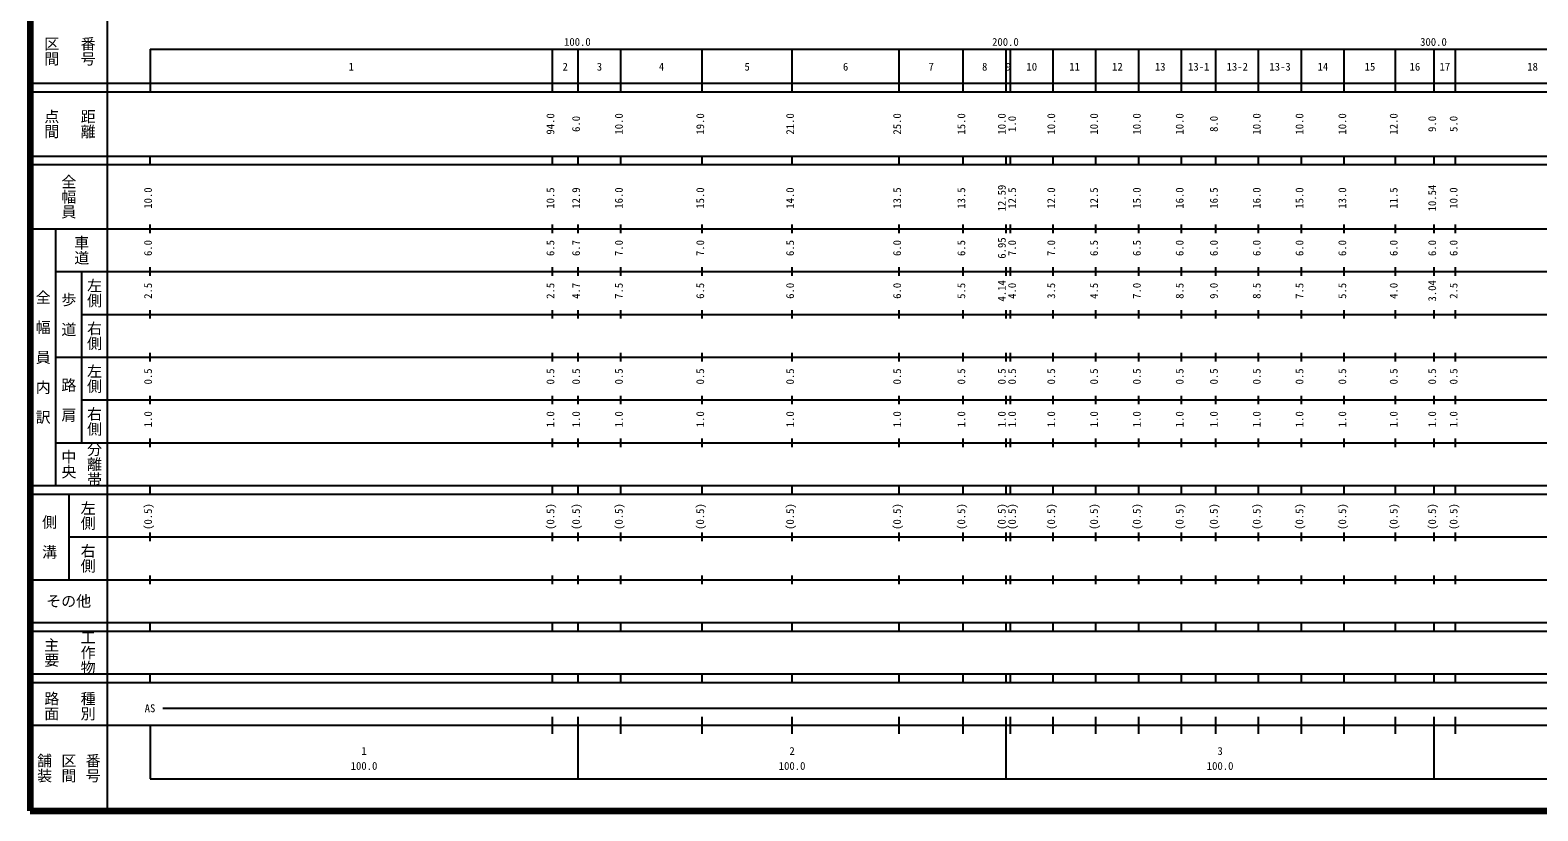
# Model space of a CAD drawing. Units: millimetres on the paper, enlarged 1000 times. Extents: x 40000 to 680000, y 20000 to 380000.
# Drawn here: x 40000 to 392226, y 20000 to 202409 of the extents above; entities that cross this region are included whole.
import ezdxf
from ezdxf.enums import TextEntityAlignment as Align

# ---------------------------------------------------------------- set-up
doc = ezdxf.new("R2010")
doc.units = ezdxf.units.MM
doc.header["$LTSCALE"] = 1000
doc.layers.add('M-TTL', color=2, linetype='Continuous', lineweight=140)
doc.layers.add('M-TTL-BAND', color=7, linetype='Continuous', lineweight=25)
doc.styles.add('@ＭＳ ゴシック', font='')
doc.styles.add('ＭＳ ゴシック', font='')
doc.styles.get('@ＭＳ ゴシック').set_extended_font_data('@MS Gothic')
doc.styles.get('ＭＳ ゴシック').set_extended_font_data('MS Gothic')

msp = doc.modelspace()

# ---------------------------------------------------------------- linework, layer by layer
at = {"layer": 'M-TTL'}
for p, q in [((40000, 380000), (40000, 20000)), ((40000, 20000), (680000, 20000))]:
    msp.add_line(p, q, dxfattribs=at)
at = {"layer": 'M-TTL-BAND'}
for p, q in [((58000, 370000), (58000, 20000)), ((68000, 198000), (579000, 198000)), ((68000, 198000), (68000, 188000)), ((162000, 188000), (162000, 198000)), ((168000, 188000), (168000, 198000)), ((178000, 188000), (178000, 198000)), ((197000, 188000), (197000, 198000)), ((218000, 188000), (218000, 198000)), ((243000, 188000), (243000, 198000)), ((258000, 188000), (258000, 198000)), ((268000, 188000), (268000, 198000)), ((269000, 188000), (269000, 198000)), ((279000, 188000), (279000, 198000)), ((289000, 188000), (289000, 198000)), ((299000, 188000), (299000, 198000)), ((309000, 188000), (309000, 198000)), ((317000, 188000), (317000, 198000)), ((327000, 188000), (327000, 198000)), ((337000, 188000), (337000, 198000)), ((347000, 188000), (347000, 198000)), ((359000, 188000), (359000, 198000)), ((368000, 188000), (368000, 198000)), ((373000, 188000), (373000, 198000)), ((40000, 190000), (579000, 190000)), ((40000, 188000), (579000, 188000)), ((40000, 173000), (579000, 173000)), ((68000, 171000), (68000, 173000)), ((162000, 171000), (162000, 173000)), ((168000, 171000), (168000, 173000)), ((178000, 171000), (178000, 173000)), ((197000, 171000), (197000, 173000)), ((218000, 171000), (218000, 173000)), ((243000, 171000), (243000, 173000)), ((258000, 171000), (258000, 173000)), ((268000, 171000), (268000, 173000)), ((269000, 171000), (269000, 173000)), ((279000, 171000), (279000, 173000)), ((289000, 171000), (289000, 173000)), ((299000, 171000), (299000, 173000)), ((309000, 171000), (309000, 173000)), ((317000, 171000), (317000, 173000)), ((327000, 171000), (327000, 173000)), ((337000, 171000), (337000, 173000)), ((347000, 171000), (347000, 173000)), ((359000, 171000), (359000, 173000)), ((368000, 171000), (368000, 173000)), ((373000, 171000), (373000, 173000)), ((40000, 171000), (579000, 171000)), ((40000, 156000), (579000, 156000)), ((46000, 96000), (46000, 156000)), ((68000, 155000), (68000, 157000)), ((162000, 155000), (162000, 157000)), ((168000, 155000), (168000, 157000)), ((178000, 155000), (178000, 157000)), ((197000, 155000), (197000, 157000)), ((218000, 155000), (218000, 157000)), ((243000, 155000), (243000, 157000)), ((258000, 155000), (258000, 157000)), ((268000, 155000), (268000, 157000)), ((269000, 155000), (269000, 157000)), ((279000, 155000), (279000, 157000)), ((289000, 155000), (289000, 157000)), ((299000, 155000), (299000, 157000)), ((309000, 155000), (309000, 157000)), ((317000, 155000), (317000, 157000)), ((327000, 155000), (327000, 157000)), ((337000, 155000), (337000, 157000)), ((347000, 155000), (347000, 157000)), ((359000, 155000), (359000, 157000)), ((368000, 155000), (368000, 157000)), ((373000, 155000), (373000, 157000)), ((46000, 146000), (579000, 146000)), ((52000, 146000), (52000, 106000)), ((68000, 145000), (68000, 147000)), ((162000, 145000), (162000, 147000)), ((168000, 145000), (168000, 147000)), ((178000, 145000), (178000, 147000)), ((197000, 145000), (197000, 147000)), ((218000, 145000), (218000, 147000)), ((243000, 145000), (243000, 147000)), ((258000, 145000), (258000, 147000)), ((268000, 145000), (268000, 147000)), ((269000, 145000), (269000, 147000)), ((279000, 145000), (279000, 147000)), ((289000, 145000), (289000, 147000)), ((299000, 145000), (299000, 147000)), ((309000, 145000), (309000, 147000)), ((317000, 145000), (317000, 147000)), ((327000, 145000), (327000, 147000)), ((337000, 145000), (337000, 147000)), ((347000, 145000), (347000, 147000)), ((359000, 145000), (359000, 147000)), ((368000, 145000), (368000, 147000)), ((373000, 145000), (373000, 147000)), ((52000, 136000), (579000, 136000)), ((68000, 135000), (68000, 137000)), ((162000, 135000), (162000, 137000)), ((168000, 135000), (168000, 137000)), ((178000, 135000), (178000, 137000)), ((197000, 135000), (197000, 137000)), ((218000, 135000), (218000, 137000)), ((243000, 135000), (243000, 137000)), ((258000, 135000), (258000, 137000)), ((268000, 135000), (268000, 137000)), ((269000, 135000), (269000, 137000)), ((279000, 135000), (279000, 137000)), ((289000, 135000), (289000, 137000)), ((299000, 135000), (299000, 137000)), ((309000, 135000), (309000, 137000)), ((317000, 135000), (317000, 137000)), ((327000, 135000), (327000, 137000)), ((337000, 135000), (337000, 137000)), ((347000, 135000), (347000, 137000)), ((359000, 135000), (359000, 137000)), ((368000, 135000), (368000, 137000)), ((373000, 135000), (373000, 137000)), ((68000, 125000), (68000, 127000)), ((162000, 125000), (162000, 127000)), ((168000, 125000), (168000, 127000)), ((178000, 125000), (178000, 127000)), ((197000, 125000), (197000, 127000)), ((218000, 125000), (218000, 127000)), ((243000, 125000), (243000, 127000)), ((258000, 125000), (258000, 127000)), ((268000, 125000), (268000, 127000)), ((269000, 125000), (269000, 127000)), ((279000, 125000), (279000, 127000)), ((289000, 125000), (289000, 127000)), ((299000, 125000), (299000, 127000)), ((309000, 125000), (309000, 127000)), ((317000, 125000), (317000, 127000)), ((327000, 125000), (327000, 127000)), ((337000, 125000), (337000, 127000)), ((347000, 125000), (347000, 127000)), ((359000, 125000), (359000, 127000)), ((368000, 125000), (368000, 127000)), ((373000, 125000), (373000, 127000)), ((46000, 126000), (579000, 126000)), ((68000, 115000), (68000, 117000)), ((162000, 115000), (162000, 117000)), ((168000, 115000), (168000, 117000)), ((178000, 115000), (178000, 117000)), ((197000, 115000), (197000, 117000)), ((218000, 115000), (218000, 117000)), ((243000, 115000), (243000, 117000)), ((258000, 115000), (258000, 117000)), ((268000, 115000), (268000, 117000)), ((269000, 115000), (269000, 117000)), ((279000, 115000), (279000, 117000)), ((289000, 115000), (289000, 117000)), ((299000, 115000), (299000, 117000)), ((309000, 115000), (309000, 117000)), ((317000, 115000), (317000, 117000)), ((327000, 115000), (327000, 117000)), ((337000, 115000), (337000, 117000)), ((347000, 115000), (347000, 117000)), ((359000, 115000), (359000, 117000)), ((368000, 115000), (368000, 117000)), ((373000, 115000), (373000, 117000)), ((52000, 116000), (579000, 116000)), ((46000, 106000), (579000, 106000)), ((68000, 105000), (68000, 107000)), ((162000, 105000), (162000, 107000)), ((168000, 105000), (168000, 107000)), ((178000, 105000), (178000, 107000)), ((197000, 105000), (197000, 107000)), ((218000, 105000), (218000, 107000)), ((243000, 105000), (243000, 107000)), ((258000, 105000), (258000, 107000)), ((268000, 105000), (268000, 107000)), ((269000, 105000), (269000, 107000)), ((279000, 105000), (279000, 107000)), ((289000, 105000), (289000, 107000)), ((299000, 105000), (299000, 107000)), ((309000, 105000), (309000, 107000)), ((317000, 105000), (317000, 107000)), ((327000, 105000), (327000, 107000)), ((337000, 105000), (337000, 107000)), ((347000, 105000), (347000, 107000)), ((359000, 105000), (359000, 107000)), ((368000, 105000), (368000, 107000)), ((373000, 105000), (373000, 107000)), ((40000, 96000), (579000, 96000)), ((68000, 94000), (68000, 96000)), ((162000, 94000), (162000, 96000)), ((168000, 94000), (168000, 96000)), ((178000, 94000), (178000, 96000)), ((197000, 94000), (197000, 96000)), ((218000, 94000), (218000, 96000)), ((243000, 94000), (243000, 96000)), ((258000, 94000), (258000, 96000)), ((268000, 94000), (268000, 96000)), ((269000, 94000), (269000, 96000)), ((279000, 94000), (279000, 96000)), ((289000, 94000), (289000, 96000)), ((299000, 94000), (299000, 96000)), ((309000, 94000), (309000, 96000)), ((317000, 94000), (317000, 96000)), ((327000, 94000), (327000, 96000)), ((337000, 94000), (337000, 96000)), ((347000, 94000), (347000, 96000)), ((359000, 94000), (359000, 96000)), ((368000, 94000), (368000, 96000)), ((373000, 94000), (373000, 96000)), ((40000, 94000), (579000, 94000)), ((49000, 94000), (49000, 74000)), ((68000, 83000), (68000, 85000)), ((162000, 83000), (162000, 85000)), ((168000, 83000), (168000, 85000)), ((178000, 83000), (178000, 85000)), ((197000, 83000), (197000, 85000)), ((218000, 83000), (218000, 85000)), ((243000, 83000), (243000, 85000)), ((258000, 83000), (258000, 85000)), ((268000, 83000), (268000, 85000)), ((269000, 83000), (269000, 85000)), ((279000, 83000), (279000, 85000)), ((289000, 83000), (289000, 85000)), ((299000, 83000), (299000, 85000)), ((309000, 83000), (309000, 85000)), ((317000, 83000), (317000, 85000)), ((327000, 83000), (327000, 85000)), ((337000, 83000), (337000, 85000)), ((347000, 83000), (347000, 85000)), ((359000, 83000), (359000, 85000)), ((368000, 83000), (368000, 85000)), ((373000, 83000), (373000, 85000)), ((49000, 84000), (579000, 84000)), ((40000, 74000), (579000, 74000)), ((68000, 73000), (68000, 75000)), ((162000, 73000), (162000, 75000)), ((168000, 73000), (168000, 75000)), ((178000, 73000), (178000, 75000)), ((197000, 73000), (197000, 75000)), ((218000, 73000), (218000, 75000)), ((243000, 73000), (243000, 75000)), ((258000, 73000), (258000, 75000)), ((268000, 73000), (268000, 75000)), ((269000, 73000), (269000, 75000)), ((279000, 73000), (279000, 75000)), ((289000, 73000), (289000, 75000)), ((299000, 73000), (299000, 75000)), ((309000, 73000), (309000, 75000)), ((317000, 73000), (317000, 75000)), ((327000, 73000), (327000, 75000)), ((337000, 73000), (337000, 75000)), ((347000, 73000), (347000, 75000)), ((359000, 73000), (359000, 75000)), ((368000, 73000), (368000, 75000)), ((373000, 73000), (373000, 75000)), ((40000, 64000), (579000, 64000)), ((68000, 62000), (68000, 64000)), ((162000, 62000), (162000, 64000)), ((168000, 62000), (168000, 64000)), ((178000, 62000), (178000, 64000)), ((197000, 62000), (197000, 64000)), ((218000, 62000), (218000, 64000)), ((243000, 62000), (243000, 64000)), ((258000, 62000), (258000, 64000)), ((268000, 62000), (268000, 64000)), ((269000, 62000), (269000, 64000)), ((279000, 62000), (279000, 64000)), ((289000, 62000), (289000, 64000)), ((299000, 62000), (299000, 64000)), ((309000, 62000), (309000, 64000)), ((317000, 62000), (317000, 64000)), ((327000, 62000), (327000, 64000)), ((337000, 62000), (337000, 64000)), ((347000, 62000), (347000, 64000)), ((359000, 62000), (359000, 64000)), ((368000, 62000), (368000, 64000)), ((373000, 62000), (373000, 64000)), ((40000, 62000), (579000, 62000)), ((40000, 52000), (579000, 52000)), ((40000, 50000), (579000, 50000)), ((68000, 50000), (68000, 52000)), ((162000, 50000), (162000, 52000)), ((168000, 50000), (168000, 52000)), ((178000, 50000), (178000, 52000)), ((197000, 50000), (197000, 52000)), ((218000, 50000), (218000, 52000)), ((243000, 50000), (243000, 52000)), ((258000, 50000), (258000, 52000)), ((268000, 50000), (268000, 52000)), ((269000, 50000), (269000, 52000)), ((279000, 50000), (279000, 52000)), ((289000, 50000), (289000, 52000)), ((299000, 50000), (299000, 52000)), ((309000, 50000), (309000, 52000)), ((317000, 50000), (317000, 52000)), ((327000, 50000), (327000, 52000)), ((337000, 50000), (337000, 52000)), ((347000, 50000), (347000, 52000)), ((359000, 50000), (359000, 52000)), ((368000, 50000), (368000, 52000)), ((373000, 50000), (373000, 52000)), ((71000, 44000), (565000, 44000)), ((40000, 40000), (579000, 40000)), ((68000, 40000), (68000, 27500)), ((162000, 38000), (162000, 42000)), ((168000, 27500), (168000, 42000)), ((178000, 38000), (178000, 42000)), ((197000, 38000), (197000, 42000)), ((218000, 38000), (218000, 42000)), ((243000, 38000), (243000, 42000)), ((258000, 38000), (258000, 42000)), ((268000, 27500), (268000, 42000)), ((269000, 38000), (269000, 42000)), ((279000, 38000), (279000, 42000)), ((289000, 38000), (289000, 42000)), ((299000, 38000), (299000, 42000)), ((309000, 38000), (309000, 42000)), ((317000, 38000), (317000, 42000)), ((327000, 38000), (327000, 42000)), ((337000, 38000), (337000, 42000)), ((347000, 38000), (347000, 42000)), ((359000, 38000), (359000, 42000)), ((368000, 27500), (368000, 42000)), ((373000, 38000), (373000, 42000)), ((68000, 27500), (579000, 27500))]:
    msp.add_line(p, q, dxfattribs=at)

# ---------------------------------------------------------------- texts
at = {"layer": 'M-TTL-BAND', "style": '@ＭＳ ゴシック'}
for s, p in [('番号', (53500, 197500)), ('区間', (45000, 197500)), ('点間', (45000, 180500)), ('距離', (53500, 180500)), ('全幅員', (49000, 163500)), ('車道', (52000, 151000)), ('全\u3000幅\u3000員\u3000内\u3000訳', (43000, 126000)), ('歩\u3000道', (49000, 136000)), ('左側', (55000, 141000)), ('右側', (55000, 131000)), ('左側', (55000, 121000)), ('路\u3000肩', (49000, 116000)), ('右側', (55000, 111000)), ('分離帯', (55000, 101000)), ('中央', (49000, 101000)), ('左側', (53500, 89000)), ('側\u3000溝', (44500, 84000)), ('右側', (53500, 79000)), ('主要', (45000, 57000)), ('工作物', (53500, 57000)), ('路面', (45000, 44500)), ('種別', (53500, 44500)), ('舗装', (43333, 30000)), ('区間', (49000, 30000)), ('番号', (54667, 30000))]:
    msp.add_text(s, height=2566, rotation=270, dxfattribs=at).set_placement(p, align=Align.MIDDLE_CENTER)
at = {"layer": 'M-TTL-BAND', "style": 'ＭＳ ゴシック'}
for s, p in [('100.0', (167844, 198195)), ('200.0', (267844, 198195)), ('300.0', (367844, 198195)), ('1', (115000, 192405)), ('2', (165000, 192405)), ('3', (173000, 192405)), ('4', (187500, 192405)), ('5', (207500, 192405)), ('6', (230500, 192405)), ('7', (250500, 192405)), ('8', (263000, 192405)), ('9', (268500, 192405)), ('10', (274000, 192405)), ('11', (284000, 192405)), ('12', (294000, 192405)), ('13', (304000, 192405)), ('13-1', (313000, 192405)), ('13-2', (322000, 192405)), ('13-3', (332000, 192405)), ('14', (342000, 192405)), ('15', (353000, 192405)), ('16', (363500, 192405)), ('17', (370500, 192405)), ('18', (391000, 192405)), ('AS', (68000, 42500)), ('1', (118000, 32523)), ('2', (218000, 32523)), ('3', (318000, 32523)), ('100.0', (118000, 29033)), ('100.0', (218000, 29033)), ('100.0', (318000, 29033))]:
    msp.add_text(s, height=1833, dxfattribs=at).set_placement(p, align=Align.BOTTOM_CENTER)
for s, p in [('94.0', (163000, 180500)), ('6.0', (169000, 180500)), ('10.0', (179000, 180500)), ('19.0', (198000, 180500)), ('21.0', (219000, 180500)), ('25.0', (244000, 180500)), ('15.0', (259000, 180500)), ('10.0', (268460, 180500)), ('1.0', (270861, 180500)), ('10.0', (280000, 180500)), ('10.0', (290000, 180500)), ('10.0', (300000, 180500)), ('10.0', (310000, 180500)), ('8.0', (318000, 180500)), ('10.0', (328000, 180500)), ('10.0', (338000, 180500)), ('10.0', (348000, 180500)), ('12.0', (360000, 180500)), ('9.0', (369000, 180500)), ('5.0', (374000, 180500)), ('12.59', (268460, 163174)), ('10.54', (369000, 163174)), ('10.0', (69000, 163174)), ('10.5', (163000, 163174)), ('12.9', (169000, 163174)), ('16.0', (179000, 163174)), ('15.0', (198000, 163174)), ('14.0', (219000, 163174)), ('13.5', (244000, 163174)), ('13.5', (259000, 163174)), ('12.5', (270861, 163174)), ('12.0', (280000, 163174)), ('12.5', (290000, 163174)), ('15.0', (300000, 163174)), ('16.0', (310000, 163174)), ('16.5', (318000, 163174)), ('16.0', (328000, 163174)), ('15.0', (338000, 163174)), ('13.0', (348000, 163174)), ('11.5', (360000, 163174)), ('10.0', (374000, 163174)), ('6.0', (69000, 151500)), ('6.5', (163000, 151500)), ('6.7', (169000, 151500)), ('7.0', (179000, 151500)), ('7.0', (198000, 151500)), ('6.5', (219000, 151500)), ('6.0', (244000, 151500)), ('6.5', (259000, 151500)), ('6.95', (268460, 151500)), ('7.0', (270861, 151500)), ('7.0', (280000, 151500)), ('6.5', (290000, 151500)), ('6.5', (300000, 151500)), ('6.0', (310000, 151500)), ('6.0', (318000, 151500)), ('6.0', (328000, 151500)), ('6.0', (338000, 151500)), ('6.0', (348000, 151500)), ('6.0', (360000, 151500)), ('6.0', (369000, 151500)), ('6.0', (374000, 151500)), ('2.5', (69000, 141500)), ('2.5', (163000, 141500)), ('4.7', (169000, 141500)), ('7.5', (179000, 141500)), ('6.5', (198000, 141500)), ('6.0', (219000, 141500)), ('6.0', (244000, 141500)), ('5.5', (259000, 141500)), ('4.14', (268460, 141500)), ('4.0', (270861, 141500)), ('3.5', (280000, 141500)), ('4.5', (290000, 141500)), ('7.0', (300000, 141500)), ('8.5', (310000, 141500)), ('9.0', (318000, 141500)), ('8.5', (328000, 141500)), ('7.5', (338000, 141500)), ('5.5', (348000, 141500)), ('4.0', (360000, 141500)), ('3.04', (369000, 141500)), ('2.5', (374000, 141500)), ('0.5', (69000, 121500)), ('0.5', (163000, 121500)), ('0.5', (169000, 121500)), ('0.5', (179000, 121500)), ('0.5', (198000, 121500)), ('0.5', (219000, 121500)), ('0.5', (244000, 121500)), ('0.5', (259000, 121500)), ('0.5', (268460, 121500)), ('0.5', (270861, 121500)), ('0.5', (280000, 121500)), ('0.5', (290000, 121500)), ('0.5', (300000, 121500)), ('0.5', (310000, 121500)), ('0.5', (318000, 121500)), ('0.5', (328000, 121500)), ('0.5', (338000, 121500)), ('0.5', (348000, 121500)), ('0.5', (360000, 121500)), ('0.5', (369000, 121500)), ('0.5', (374000, 121500)), ('1.0', (69000, 111500)), ('1.0', (163000, 111500)), ('1.0', (169000, 111500)), ('1.0', (179000, 111500)), ('1.0', (198000, 111500)), ('1.0', (219000, 111500)), ('1.0', (244000, 111500)), ('1.0', (259000, 111500)), ('1.0', (268460, 111500)), ('1.0', (270861, 111500)), ('1.0', (280000, 111500)), ('1.0', (290000, 111500)), ('1.0', (300000, 111500)), ('1.0', (310000, 111500)), ('1.0', (318000, 111500)), ('1.0', (328000, 111500)), ('1.0', (338000, 111500)), ('1.0', (348000, 111500)), ('1.0', (360000, 111500)), ('1.0', (369000, 111500)), ('1.0', (374000, 111500)), ('(0.5)', (69000, 88764)), ('(0.5)', (163000, 88764)), ('(0.5)', (169000, 88764)), ('(0.5)', (179000, 88764)), ('(0.5)', (198000, 88764)), ('(0.5)', (219000, 88764)), ('(0.5)', (244000, 88764)), ('(0.5)', (259000, 88764)), ('(0.5)', (268460, 88764)), ('(0.5)', (270861, 88764)), ('(0.5)', (280000, 88764)), ('(0.5)', (290000, 88764)), ('(0.5)', (300000, 88764)), ('(0.5)', (310000, 88764)), ('(0.5)', (318000, 88764)), ('(0.5)', (328000, 88764)), ('(0.5)', (338000, 88764)), ('(0.5)', (348000, 88764)), ('(0.5)', (360000, 88764)), ('(0.5)', (369000, 88764)), ('(0.5)', (374000, 88764))]:
    msp.add_text(s, height=1833, rotation=90, dxfattribs=at).set_placement(p, align=Align.BOTTOM_CENTER)
msp.add_text('その他', height=2566, dxfattribs=at).set_placement((49000, 69000), align=Align.MIDDLE_CENTER)

doc.saveas('drawing.dxf')
